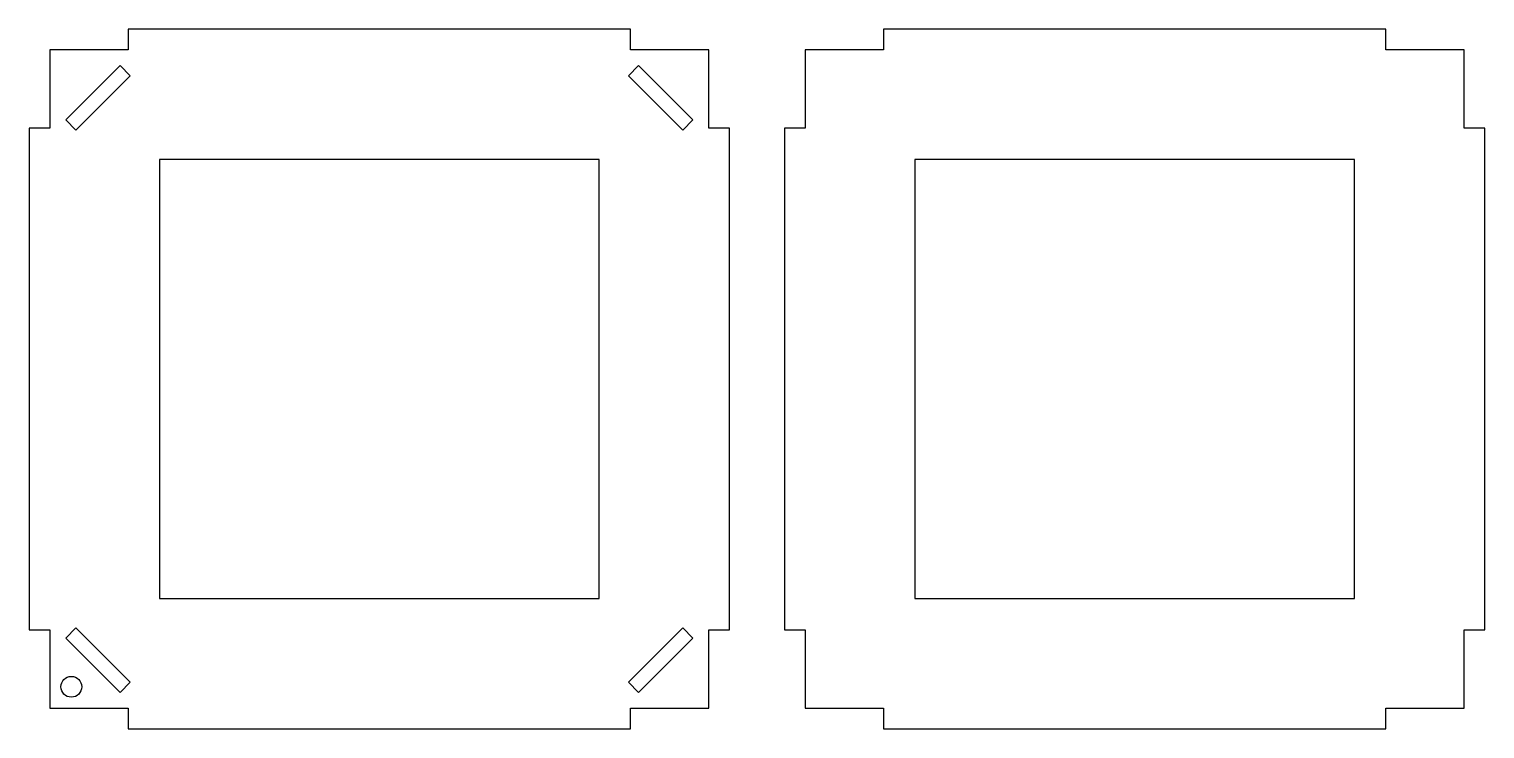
# Model space of a CAD drawing. Header units: millimetres. Extents: x -386 to 758, y -222 to 81.
# Drawn here: x 421 to 757.6, y -81 to 81 of the extents above; entities that cross this region are included whole.
import ezdxf

# ---------------------------------------------------------------- set-up
doc = ezdxf.new("R2010")
doc.units = ezdxf.units.MM

msp = doc.modelspace()

# ---------------------------------------------------------------- linework, layer by layer
at = {"color": 7, "linetype": 'Continuous', "lineweight": 25}
for p, q in [((443.93, 80.96), (443.93, 76.2)), ((560.01, 80.96), (443.93, 80.96)), ((560.01, 76.2), (560.01, 80.96)), ((734.63, 80.96), (618.55, 80.96)), ((618.55, 80.96), (618.55, 76.2)), ((734.63, 76.2), (734.63, 80.96)), ((425.77, 76.2), (425.77, 58.04)), ((443.93, 76.2), (425.77, 76.2)), ((578.17, 76.2), (560.01, 76.2)), ((578.17, 58.04), (578.17, 76.2)), ((600.39, 76.2), (600.39, 58.04)), ((618.55, 76.2), (600.39, 76.2)), ((752.79, 76.2), (734.63, 76.2)), ((752.79, 58.04), (752.79, 76.2)), ((442.03, 72.51), (429.46, 59.94)), ((444.37, 70.17), (442.03, 72.51)), ((561.9, 72.51), (559.57, 70.17)), ((574.48, 59.94), (561.9, 72.51)), ((431.79, 57.6), (444.37, 70.17)), ((559.57, 70.17), (572.14, 57.6)), ((421, 58.04), (421, -58.04)), ((425.77, 58.04), (421, 58.04)), ((429.46, 59.94), (431.79, 57.6)), ((572.14, 57.6), (574.48, 59.94)), ((582.93, 58.04), (578.17, 58.04)), ((582.93, -58.04), (582.93, 58.04)), ((595.63, 58.04), (595.63, -58.04)), ((600.39, 58.04), (595.63, 58.04)), ((757.55, 58.04), (752.79, 58.04)), ((757.55, -58.04), (757.55, 58.04)), ((451.17, 50.8), (451.17, -50.8)), ((552.77, 50.8), (451.17, 50.8)), ((552.77, -50.8), (552.77, 50.8)), ((625.79, 50.8), (625.79, -50.8)), ((727.39, 50.8), (625.79, 50.8)), ((727.39, -50.8), (727.39, 50.8)), ((451.17, -50.8), (552.77, -50.8)), ((625.79, -50.8), (727.39, -50.8)), ((421, -58.04), (425.77, -58.04)), ((425.77, -58.04), (425.77, -76.2)), ((431.79, -57.6), (429.46, -59.94)), ((429.46, -59.94), (442.03, -72.51)), ((444.37, -70.17), (431.79, -57.6)), ((572.14, -57.6), (559.57, -70.17)), ((561.9, -72.51), (574.48, -59.94)), ((574.48, -59.94), (572.14, -57.6)), ((578.17, -58.04), (582.93, -58.04)), ((578.17, -76.2), (578.17, -58.04)), ((595.63, -58.04), (600.39, -58.04)), ((600.39, -58.04), (600.39, -76.2)), ((752.79, -58.04), (757.55, -58.04)), ((752.79, -76.2), (752.79, -58.04)), ((442.03, -72.51), (444.37, -70.17)), ((559.57, -70.17), (561.9, -72.51)), ((425.77, -76.2), (443.93, -76.2)), ((443.93, -76.2), (443.93, -80.96)), ((560.01, -80.96), (560.01, -76.2)), ((560.01, -76.2), (578.17, -76.2)), ((600.39, -76.2), (618.55, -76.2)), ((618.55, -76.2), (618.55, -80.96)), ((734.63, -76.2), (752.79, -76.2)), ((734.63, -80.96), (734.63, -76.2)), ((443.93, -80.96), (560.01, -80.96)), ((618.55, -80.96), (734.63, -80.96))]:
    msp.add_line(p, q, dxfattribs=at)
msp.add_circle((430.76, -71.21), 2.41, dxfattribs=at)

doc.saveas('drawing.dxf')
